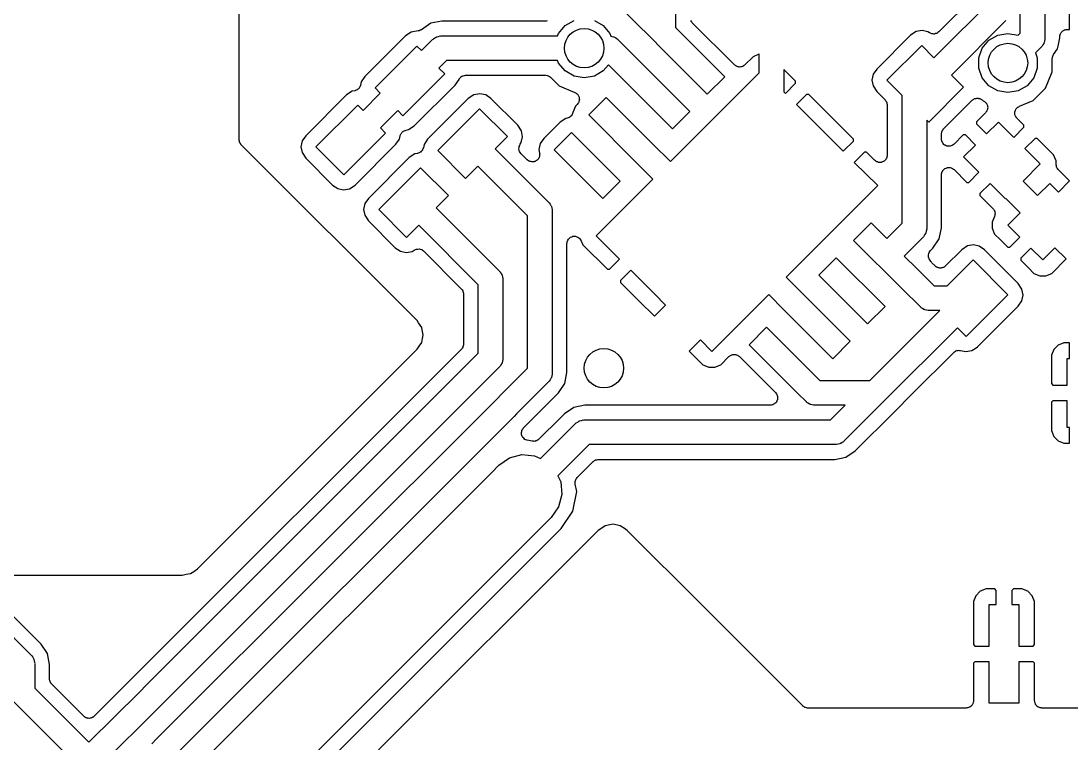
# Model space of a CAD drawing. Extents: x 132.7 to 187.3, y -127.3 to -72.7.
# Drawn here: x 147.99 to 158.64, y -110.16 to -102.82 of the extents above; entities that cross this region are included whole.
import ezdxf

# ---------------------------------------------------------------- set-up
doc = ezdxf.new("R2010")
doc.units = 0
doc.header["$MEASUREMENT"] = 0
doc.layers.add('BLACK', color=7, linetype='CONTINUOUS')

msp = doc.modelspace()

# ---------------------------------------------------------------- linework, layer by layer
at = {"layer": 'Black'}
for p, q in [((154.412, -103.028), (153.259, -101.875)), ((154.625, -101.95), (154.625, -102.888)), ((157.249, -103.196), (158.125, -102.32)), ((157.949, -102.285), (157.299, -102.934)), ((150.199, -104.029), (150.199, -102.425)), ((158.625, -102.91), (158.625, -102.4)), ((158.125, -102.948), (158.125, -102.702)), ((158.375, -102.75), (158.375, -103)), ((152.042, -102.916), (152.034, -102.918)), ((152.045, -102.913), (152.042, -102.916)), ((152.049, -102.912), (152.045, -102.913)), ((152.145, -102.847), (152.049, -102.912)), ((152.257, -102.825), (152.145, -102.847)), ((153.308, -102.825), (152.257, -102.825)), ((153.311, -102.824), (153.308, -102.825)), ((153.314, -102.825), (153.311, -102.824)), ((153.323, -102.822), (153.314, -102.825)), ((153.439, -102.949), (153.506, -102.869)), ((153.506, -102.869), (153.597, -102.817)), ((153.803, -102.817), (153.894, -102.869)), ((153.894, -102.869), (153.961, -102.949)), ((154.625, -102.888), (154.631, -102.894)), ((154.631, -102.894), (155.126, -103.389)), ((154.788, -102.828), (154.782, -102.82)), ((154.793, -102.836), (154.788, -102.828)), ((154.795, -102.838), (154.793, -102.836)), ((154.797, -102.841), (154.795, -102.838)), ((155.225, -103.269), (154.797, -102.841)), ((157.979, -102.82), (157.426, -103.373)), ((158.569, -102.918), (158.574, -102.915)), ((158.574, -102.915), (158.581, -102.913)), ((158.581, -102.913), (158.587, -102.911)), ((158.587, -102.911), (158.594, -102.911)), ((158.594, -102.911), (158.6, -102.91)), ((158.6, -102.91), (158.625, -102.91)), ((151.888, -102.974), (151.474, -103.388)), ((151.945, -102.937), (151.888, -102.974)), ((152.015, -102.923), (151.945, -102.937)), ((152.018, -102.924), (152.015, -102.923)), ((152.021, -102.922), (152.018, -102.924)), ((152.025, -102.922), (152.021, -102.922)), ((152.034, -102.918), (152.025, -102.922)), ((152.049, -103.124), (152.162, -103.012)), ((152.162, -103.012), (152.166, -103.008)), ((152.166, -103.008), (152.17, -103.004)), ((152.17, -103.004), (152.184, -102.996)), ((152.184, -102.996), (152.197, -102.987)), ((152.197, -102.987), (152.202, -102.985)), ((152.202, -102.985), (152.207, -102.983)), ((152.207, -102.983), (152.223, -102.98)), ((152.223, -102.98), (152.239, -102.975)), ((152.239, -102.975), (152.245, -102.976)), ((152.245, -102.976), (152.25, -102.975)), ((152.25, -102.975), (153.43, -102.975)), ((153.43, -102.975), (153.439, -102.949)), ((153.961, -102.949), (153.971, -102.977)), ((153.971, -102.977), (153.98, -102.98)), ((153.98, -102.98), (153.996, -102.983)), ((153.996, -102.983), (154.001, -102.985)), ((154.001, -102.985), (154.006, -102.987)), ((154.006, -102.987), (154.02, -102.996)), ((154.02, -102.996), (154.034, -103.004)), ((154.034, -103.004), (154.037, -103.008)), ((154.037, -103.008), (154.042, -103.012)), ((154.042, -103.012), (154.278, -103.247)), ((157.011, -102.968), (156.668, -103.312)), ((157.068, -102.931), (157.011, -102.968)), ((157.128, -102.919), (157.068, -102.931)), ((157.188, -102.932), (157.128, -102.919)), ((157.204, -102.943), (157.188, -102.932)), ((157.215, -102.948), (157.204, -102.943)), ((157.227, -102.954), (157.215, -102.948)), ((157.24, -102.955), (157.227, -102.954)), ((157.227, -102.954), (157.227, -102.954)), ((157.227, -102.954), (157.227, -102.954)), ((157.252, -102.956), (157.24, -102.955)), ((157.253, -102.956), (157.252, -102.956)), ((157.265, -102.952), (157.253, -102.956)), ((157.253, -102.956), (157.253, -102.956)), ((157.278, -102.949), (157.265, -102.952)), ((157.289, -102.942), (157.278, -102.949)), ((157.278, -102.949), (157.278, -102.949)), ((157.278, -102.949), (157.278, -102.949)), ((157.299, -102.934), (157.289, -102.942)), ((157.739, -103.099), (157.806, -103.019)), ((157.806, -103.019), (157.897, -102.967)), ((157.897, -102.967), (158, -102.949)), ((158, -102.949), (158.103, -102.967)), ((158.103, -102.967), (158.105, -102.968)), ((158.105, -102.968), (158.125, -102.948)), ((158.375, -103.011), (158.37, -103.027)), ((158.375, -103), (158.374, -103.005)), ((158.374, -103.005), (158.375, -103.011)), ((158.508, -103.08), (158.525, -102.993)), ((158.525, -102.985), (158.526, -102.979)), ((158.525, -102.993), (158.525, -102.985)), ((158.526, -102.972), (158.528, -102.966)), ((158.526, -102.979), (158.526, -102.972)), ((158.528, -102.966), (158.53, -102.959)), ((158.53, -102.959), (158.533, -102.954)), ((158.533, -102.954), (158.535, -102.947)), ((158.535, -102.947), (158.539, -102.942)), ((158.539, -102.942), (158.543, -102.937)), ((158.543, -102.937), (158.548, -102.933)), ((158.548, -102.933), (158.552, -102.928)), ((158.552, -102.928), (158.557, -102.924)), ((158.557, -102.924), (158.562, -102.92)), ((158.562, -102.92), (158.569, -102.918)), ((151.578, -103.503), (152.003, -103.078)), ((152.003, -103.078), (152.049, -103.124)), ((154.455, -103.071), (154.412, -103.028)), ((154.949, -103.566), (154.455, -103.071)), ((156.772, -103.426), (157.126, -103.072)), ((157.126, -103.072), (157.249, -103.196)), ((157.703, -103.198), (157.739, -103.099)), ((158.338, -103.088), (158.279, -103.148)), ((158.342, -103.084), (158.338, -103.088)), ((158.346, -103.08), (158.342, -103.084)), ((158.354, -103.066), (158.346, -103.08)), ((158.363, -103.053), (158.354, -103.066)), ((158.365, -103.048), (158.363, -103.053)), ((158.367, -103.043), (158.365, -103.048)), ((158.37, -103.027), (158.367, -103.043)), ((158.463, -103.165), (158.503, -103.105)), ((158.503, -103.105), (158.508, -103.08)), ((158.508, -103.08), (158.508, -103.08)), ((152.302, -103.225), (152.226, -103.301)), ((153.43, -103.225), (152.302, -103.225)), ((153.439, -103.251), (153.43, -103.225)), ((155.414, -103.186), (155.331, -103.269)), ((155.473, -103.162), (155.414, -103.186)), ((155.475, -103.162), (155.473, -103.162)), ((155.475, -103.351), (155.475, -103.162)), ((157.703, -103.302), (157.703, -103.198)), ((158.279, -103.148), (158.297, -103.198)), ((158.297, -103.198), (158.297, -103.302)), ((158.45, -103.206), (158.452, -103.197)), ((158.45, -103.34), (158.45, -103.206)), ((158.452, -103.188), (158.454, -103.185)), ((158.452, -103.197), (158.452, -103.188)), ((158.454, -103.185), (158.455, -103.181)), ((158.455, -103.181), (158.459, -103.173)), ((158.459, -103.173), (158.463, -103.165)), ((152.226, -103.301), (152.285, -103.361)), ((153.506, -103.331), (153.439, -103.251)), ((153.597, -103.383), (153.506, -103.331)), ((153.894, -103.331), (153.803, -103.383)), ((153.946, -103.269), (153.894, -103.331)), ((154.101, -103.424), (153.946, -103.269)), ((154.278, -103.247), (154.773, -103.742)), ((155.23, -103.273), (155.225, -103.269)), ((155.235, -103.277), (155.23, -103.273)), ((155.241, -103.28), (155.235, -103.277)), ((155.246, -103.284), (155.241, -103.28)), ((155.253, -103.286), (155.246, -103.284)), ((155.258, -103.288), (155.253, -103.286)), ((155.265, -103.289), (155.258, -103.288)), ((155.271, -103.291), (155.265, -103.289)), ((155.278, -103.29), (155.271, -103.291)), ((155.284, -103.291), (155.278, -103.29)), ((155.291, -103.289), (155.284, -103.291)), ((155.297, -103.288), (155.291, -103.289)), ((155.303, -103.286), (155.297, -103.288)), ((155.31, -103.284), (155.303, -103.286)), ((155.315, -103.28), (155.31, -103.284)), ((155.321, -103.277), (155.315, -103.28)), ((155.326, -103.273), (155.321, -103.277)), ((155.331, -103.269), (155.326, -103.273)), ((155.844, -103.435), (155.725, -103.316)), ((155.725, -103.316), (155.725, -103.542)), ((156.668, -103.312), (156.632, -103.364)), ((157.739, -103.401), (157.703, -103.302)), ((158.297, -103.302), (158.261, -103.401)), ((158.381, -103.505), (158.45, -103.34)), ((151.438, -103.441), (151.431, -103.474)), ((151.474, -103.388), (151.438, -103.441)), ((152.285, -103.361), (151.861, -103.785)), ((152.39, -103.475), (152.43, -103.416)), ((152.43, -103.416), (152.431, -103.412)), ((152.431, -103.412), (152.432, -103.411)), ((152.432, -103.411), (152.433, -103.41)), ((152.433, -103.41), (152.44, -103.401)), ((152.44, -103.401), (152.448, -103.393)), ((152.448, -103.393), (152.449, -103.392)), ((152.449, -103.392), (152.45, -103.391)), ((152.45, -103.391), (152.46, -103.385)), ((152.46, -103.385), (152.47, -103.38)), ((152.47, -103.38), (152.472, -103.379)), ((152.472, -103.379), (152.473, -103.379)), ((152.473, -103.379), (152.485, -103.377)), ((152.485, -103.377), (152.496, -103.375)), ((152.496, -103.375), (153.308, -103.375)), ((153.308, -103.375), (153.311, -103.376)), ((153.311, -103.376), (153.314, -103.375)), ((153.314, -103.375), (153.324, -103.378)), ((153.324, -103.378), (153.333, -103.38)), ((153.333, -103.38), (153.336, -103.381)), ((153.336, -103.381), (153.339, -103.382)), ((153.339, -103.382), (153.347, -103.388)), ((153.347, -103.388), (153.356, -103.393)), ((153.356, -103.393), (153.358, -103.395)), ((153.358, -103.395), (153.361, -103.397)), ((153.361, -103.397), (153.445, -103.481)), ((153.7, -103.401), (153.597, -103.383)), ((153.803, -103.383), (153.7, -103.401)), ((154.596, -103.919), (154.101, -103.424)), ((154.663, -104.163), (155.475, -103.351)), ((155.126, -103.389), (154.949, -103.566)), ((155.844, -103.456), (155.844, -103.435)), ((156.632, -103.364), (156.619, -103.424)), ((156.619, -103.424), (156.631, -103.483)), ((156.925, -103.579), (156.772, -103.426)), ((157.426, -103.373), (157.55, -103.496)), ((157.806, -103.481), (157.739, -103.401)), ((158.261, -103.401), (158.194, -103.481)), ((151.345, -103.537), (151.288, -103.574)), ((151.372, -103.532), (151.345, -103.537)), ((151.376, -103.53), (151.372, -103.532)), ((151.381, -103.529), (151.376, -103.53)), ((151.388, -103.525), (151.381, -103.529)), ((151.396, -103.522), (151.388, -103.525)), ((151.4, -103.519), (151.396, -103.522)), ((151.404, -103.517), (151.4, -103.519)), ((151.409, -103.511), (151.404, -103.517)), ((151.416, -103.505), (151.409, -103.511)), ((151.418, -103.501), (151.416, -103.505)), ((151.421, -103.498), (151.418, -103.501)), ((151.424, -103.49), (151.421, -103.498)), ((151.429, -103.483), (151.424, -103.49)), ((151.431, -103.474), (151.429, -103.478)), ((151.429, -103.478), (151.429, -103.483)), ((151.456, -103.731), (151.631, -103.556)), ((151.631, -103.556), (151.578, -103.503)), ((151.976, -103.889), (152.39, -103.475)), ((153.445, -103.481), (153.605, -103.548)), ((153.605, -103.548), (153.611, -103.552)), ((153.611, -103.552), (153.619, -103.555)), ((153.619, -103.555), (153.622, -103.559)), ((155.725, -103.542), (155.741, -103.559)), ((155.741, -103.559), (155.844, -103.456)), ((156.631, -103.483), (156.668, -103.54)), ((156.668, -103.54), (156.753, -103.625)), ((157.55, -103.496), (157.196, -103.85)), ((157.897, -103.533), (157.806, -103.481)), ((158, -103.551), (157.897, -103.533)), ((158.103, -103.533), (158, -103.551)), ((158.194, -103.481), (158.103, -103.533)), ((158.255, -103.632), (158.381, -103.505)), ((151.288, -103.574), (150.874, -103.988)), ((152.524, -103.611), (152.11, -104.025)), ((152.581, -103.573), (152.524, -103.611)), ((152.641, -103.562), (152.581, -103.573)), ((152.701, -103.575), (152.641, -103.562)), ((152.753, -103.61), (152.701, -103.575)), ((153.026, -103.883), (152.753, -103.61)), ((153.622, -103.559), (153.627, -103.562)), ((153.627, -103.562), (153.632, -103.568)), ((153.634, -103.663), (153.629, -103.67)), ((153.632, -103.568), (153.637, -103.574)), ((153.639, -103.657), (153.634, -103.663)), ((153.637, -103.574), (153.639, -103.578)), ((153.639, -103.578), (153.642, -103.582)), ((153.641, -103.653), (153.639, -103.657)), ((153.644, -103.649), (153.641, -103.653)), ((153.642, -103.582), (153.645, -103.59)), ((153.646, -103.641), (153.644, -103.649)), ((153.645, -103.59), (153.648, -103.598)), ((153.649, -103.633), (153.646, -103.641)), ((153.648, -103.598), (153.649, -103.602)), ((153.649, -103.602), (153.65, -103.607)), ((153.651, -103.623), (153.649, -103.628)), ((153.649, -103.628), (153.649, -103.633)), ((153.65, -103.607), (153.65, -103.615)), ((153.65, -103.615), (153.651, -103.623)), ((153.747, -103.778), (153.924, -103.601)), ((153.924, -103.601), (154.398, -104.075)), ((155.957, -103.569), (155.855, -103.672)), ((155.978, -103.569), (155.957, -103.569)), ((156.172, -103.762), (155.978, -103.569)), ((156.753, -103.625), (156.755, -103.628)), ((156.755, -103.628), (156.757, -103.63)), ((156.757, -103.63), (156.762, -103.638)), ((156.762, -103.638), (156.768, -103.646)), ((156.768, -103.646), (156.769, -103.649)), ((156.769, -103.649), (156.77, -103.652)), ((156.77, -103.652), (156.772, -103.662)), ((156.772, -103.662), (156.775, -103.671)), ((156.925, -104.878), (156.925, -103.579)), ((157.347, -103.918), (157.636, -103.629)), ((157.636, -103.629), (157.642, -103.625)), ((157.642, -103.625), (157.646, -103.62)), ((157.646, -103.62), (157.652, -103.617)), ((157.652, -103.617), (157.657, -103.614)), ((157.657, -103.614), (157.664, -103.612)), ((157.664, -103.612), (157.67, -103.609)), ((157.67, -103.609), (157.676, -103.609)), ((157.676, -103.609), (157.683, -103.607)), ((157.683, -103.607), (157.689, -103.608)), ((157.689, -103.608), (157.696, -103.607)), ((157.696, -103.607), (157.702, -103.609)), ((157.702, -103.609), (157.709, -103.609)), ((157.709, -103.609), (157.715, -103.612)), ((157.715, -103.612), (157.721, -103.614)), ((157.721, -103.614), (157.726, -103.618)), ((157.726, -103.618), (157.732, -103.62)), ((157.732, -103.62), (157.737, -103.625)), ((157.737, -103.625), (157.742, -103.629)), ((157.742, -103.629), (157.745, -103.631)), ((157.745, -103.631), (157.748, -103.633)), ((157.748, -103.633), (157.755, -103.637)), ((157.755, -103.637), (157.762, -103.64)), ((157.762, -103.64), (157.766, -103.644)), ((157.766, -103.644), (157.77, -103.647)), ((157.77, -103.647), (157.775, -103.653)), ((157.775, -103.653), (157.781, -103.659)), ((157.781, -103.659), (157.783, -103.663)), ((157.783, -103.663), (157.786, -103.667)), ((158.116, -103.689), (158.255, -103.632)), ((150.978, -104.103), (151.403, -103.678)), ((151.403, -103.678), (151.456, -103.731)), ((151.808, -103.732), (151.632, -103.908)), ((151.861, -103.785), (151.808, -103.732)), ((152.215, -104.139), (152.639, -103.715)), ((152.639, -103.715), (152.922, -103.997)), ((153.583, -103.762), (153.577, -103.773)), ((153.585, -103.753), (153.583, -103.762)), ((153.583, -103.762), (153.583, -103.762)), ((153.583, -103.762), (153.583, -103.762)), ((153.612, -103.687), (153.585, -103.753)), ((153.629, -103.67), (153.612, -103.687)), ((154.773, -103.742), (154.596, -103.919)), ((155.855, -103.672), (156.091, -103.909)), ((156.431, -104.022), (156.172, -103.762)), ((156.775, -103.671), (156.774, -103.675)), ((156.774, -103.675), (156.775, -103.678)), ((156.775, -103.678), (156.775, -104.185)), ((157.772, -103.755), (157.681, -103.847)), ((157.777, -103.748), (157.772, -103.755)), ((157.783, -103.742), (157.777, -103.748)), ((157.784, -103.738), (157.783, -103.742)), ((157.787, -103.734), (157.784, -103.738)), ((157.786, -103.667), (157.788, -103.675)), ((157.789, -103.726), (157.787, -103.734)), ((157.788, -103.675), (157.792, -103.682)), ((157.793, -103.718), (157.789, -103.726)), ((157.792, -103.682), (157.792, -103.687)), ((157.792, -103.687), (157.794, -103.692)), ((157.794, -103.692), (157.793, -103.7)), ((157.793, -103.7), (157.794, -103.708)), ((157.794, -103.708), (157.793, -103.713)), ((157.793, -103.713), (157.793, -103.718)), ((158.07, -103.749), (158.071, -103.744)), ((158.07, -103.757), (158.07, -103.749)), ((158.07, -103.765), (158.07, -103.757)), ((158.071, -103.77), (158.07, -103.765)), ((158.071, -103.744), (158.072, -103.739)), ((158.072, -103.739), (158.075, -103.732)), ((158.075, -103.732), (158.078, -103.724)), ((158.078, -103.724), (158.081, -103.72)), ((158.081, -103.72), (158.083, -103.715)), ((158.083, -103.715), (158.089, -103.71)), ((158.089, -103.71), (158.094, -103.703)), ((158.094, -103.703), (158.098, -103.7)), ((158.098, -103.7), (158.101, -103.697)), ((158.101, -103.697), (158.109, -103.694)), ((158.109, -103.694), (158.116, -103.689)), ((153.456, -103.851), (153.29, -104.017)), ((153.513, -103.813), (153.456, -103.851)), ((153.526, -103.81), (153.513, -103.813)), ((153.538, -103.806), (153.526, -103.81)), ((153.55, -103.802), (153.538, -103.806)), ((153.551, -103.801), (153.55, -103.801)), ((153.55, -103.801), (153.55, -103.802)), ((153.56, -103.793), (153.551, -103.801)), ((153.57, -103.785), (153.56, -103.793)), ((153.577, -103.773), (153.57, -103.784)), ((153.57, -103.784), (153.57, -103.785)), ((153.57, -103.785), (153.57, -103.785)), ((154.242, -104.273), (153.747, -103.778)), ((157.196, -103.85), (157.175, -103.829)), ((157.175, -103.829), (157.175, -104.93)), ((157.681, -103.847), (157.681, -103.868)), ((157.681, -103.868), (157.783, -103.97)), ((157.783, -103.97), (157.904, -103.85)), ((157.904, -103.85), (158.059, -104.006)), ((158.071, -103.775), (158.071, -103.77)), ((158.074, -103.782), (158.071, -103.775)), ((158.076, -103.79), (158.074, -103.782)), ((158.079, -103.794), (158.076, -103.79)), ((158.081, -103.799), (158.079, -103.794)), ((158.087, -103.805), (158.081, -103.799)), ((158.091, -103.811), (158.087, -103.805)), ((158.162, -103.882), (158.091, -103.811)), ((151.685, -103.961), (151.261, -104.385)), ((151.632, -103.908), (151.685, -103.961)), ((151.834, -103.986), (151.835, -103.981)), ((151.835, -103.981), (151.839, -103.974)), ((151.839, -103.974), (151.842, -103.966)), ((151.842, -103.966), (151.845, -103.962)), ((151.845, -103.962), (151.848, -103.958)), ((151.848, -103.958), (151.854, -103.953)), ((151.854, -103.953), (151.86, -103.946)), ((151.86, -103.946), (151.864, -103.944)), ((151.864, -103.944), (151.868, -103.941)), ((151.868, -103.941), (151.875, -103.938)), ((151.875, -103.938), (151.883, -103.934)), ((151.883, -103.934), (151.887, -103.934)), ((151.887, -103.934), (151.892, -103.932)), ((151.892, -103.932), (151.919, -103.927)), ((151.919, -103.927), (151.976, -103.889)), ((153.063, -103.94), (153.026, -103.883)), ((153.075, -104), (153.063, -103.94)), ((153.394, -104.131), (153.571, -103.955)), ((153.571, -103.955), (154.066, -104.449)), ((156.091, -103.909), (156.328, -104.145)), ((157.325, -103.964), (157.328, -103.955)), ((157.326, -103.968), (157.325, -103.964)), ((157.325, -103.971), (157.326, -103.968)), ((157.325, -104.021), (157.325, -103.971)), ((157.328, -103.955), (157.33, -103.945)), ((157.33, -103.945), (157.331, -103.942)), ((157.331, -103.942), (157.332, -103.939)), ((157.332, -103.939), (157.338, -103.931)), ((157.338, -103.931), (157.343, -103.923)), ((157.343, -103.923), (157.345, -103.921)), ((157.345, -103.921), (157.347, -103.918)), ((157.547, -103.981), (157.453, -104.074)), ((157.568, -103.981), (157.547, -103.981)), ((157.67, -104.083), (157.568, -103.981)), ((158.059, -104.006), (158.162, -103.903)), ((158.162, -103.903), (158.162, -103.882)), ((150.2, -104.032), (150.199, -104.029)), ((150.2, -104.035), (150.2, -104.032)), ((150.202, -104.045), (150.2, -104.035)), ((150.204, -104.054), (150.202, -104.045)), ((150.206, -104.057), (150.204, -104.054)), ((150.206, -104.06), (150.206, -104.057)), ((150.212, -104.068), (150.206, -104.06)), ((150.217, -104.077), (150.212, -104.068)), ((150.22, -104.079), (150.217, -104.077)), ((150.221, -104.082), (150.22, -104.079)), ((152.004, -105.864), (150.221, -104.082)), ((150.838, -104.041), (150.825, -104.1)), ((150.874, -103.988), (150.838, -104.041)), ((151.376, -104.489), (151.79, -104.075)), ((151.79, -104.075), (151.825, -104.023)), ((151.825, -104.023), (151.832, -103.99)), ((151.832, -103.99), (151.834, -103.986)), ((152.075, -104.077), (152.068, -104.11)), ((152.11, -104.025), (152.075, -104.077)), ((152.922, -103.997), (152.798, -104.121)), ((153.04, -104.098), (153.046, -104.087)), ((153.046, -104.087), (153.051, -104.075)), ((153.051, -104.075), (153.062, -104.059)), ((153.062, -104.059), (153.075, -104)), ((153.254, -104.069), (153.241, -104.129)), ((153.29, -104.017), (153.254, -104.069)), ((154.398, -104.075), (154.575, -104.251)), ((156.328, -104.145), (156.431, -104.043)), ((156.431, -104.043), (156.431, -104.022)), ((157.327, -104.031), (157.325, -104.021)), ((157.328, -104.041), (157.327, -104.031)), ((157.329, -104.044), (157.328, -104.041)), ((157.33, -104.047), (157.329, -104.044)), ((157.334, -104.055), (157.33, -104.047)), ((157.339, -104.064), (157.334, -104.055)), ((157.341, -104.067), (157.339, -104.064)), ((157.343, -104.069), (157.341, -104.067)), ((157.35, -104.076), (157.343, -104.069)), ((157.357, -104.083), (157.35, -104.076)), ((157.36, -104.084), (157.357, -104.083)), ((157.362, -104.086), (157.36, -104.084)), ((157.372, -104.09), (157.362, -104.086)), ((157.432, -104.089), (157.422, -104.092)), ((157.434, -104.087), (157.432, -104.089)), ((157.438, -104.086), (157.434, -104.087)), ((157.445, -104.08), (157.438, -104.086)), ((157.453, -104.074), (157.445, -104.08)), ((157.55, -104.204), (157.67, -104.083)), ((158.275, -104.016), (158.172, -104.119)), ((158.296, -104.016), (158.275, -104.016)), ((158.463, -104.184), (158.296, -104.016)), ((150.825, -104.1), (150.837, -104.16)), ((150.837, -104.16), (150.874, -104.217)), ((151.261, -104.385), (150.978, -104.103)), ((151.981, -104.173), (151.924, -104.211)), ((152.008, -104.168), (151.981, -104.173)), ((152.013, -104.166), (152.008, -104.168)), ((152.017, -104.166), (152.013, -104.166)), ((152.025, -104.162), (152.017, -104.166)), ((152.032, -104.159), (152.025, -104.162)), ((152.036, -104.156), (152.032, -104.159)), ((152.04, -104.154), (152.036, -104.156)), ((152.046, -104.147), (152.04, -104.154)), ((152.052, -104.142), (152.046, -104.147)), ((152.055, -104.138), (152.052, -104.142)), ((152.058, -104.134), (152.055, -104.138)), ((152.061, -104.126), (152.058, -104.134)), ((152.065, -104.119), (152.061, -104.126)), ((152.066, -104.114), (152.065, -104.119)), ((152.068, -104.11), (152.066, -104.114)), ((152.497, -104.422), (152.215, -104.139)), ((152.798, -104.121), (153.338, -104.662)), ((153.038, -104.124), (153.039, -104.112)), ((153.038, -104.125), (153.038, -104.124)), ((153.041, -104.137), (153.038, -104.125)), ((153.038, -104.125), (153.038, -104.125)), ((153.039, -104.112), (153.04, -104.099)), ((153.04, -104.099), (153.04, -104.098)), ((153.04, -104.099), (153.04, -104.099)), ((153.045, -104.149), (153.041, -104.137)), ((153.045, -104.15), (153.045, -104.149)), ((153.052, -104.16), (153.045, -104.15)), ((153.045, -104.15), (153.045, -104.15)), ((153.06, -104.171), (153.052, -104.16)), ((153.121, -104.232), (153.06, -104.171)), ((153.241, -104.129), (153.248, -104.165)), ((153.247, -104.195), (153.246, -104.198)), ((153.248, -104.191), (153.247, -104.195)), ((153.248, -104.165), (153.248, -104.169)), ((153.248, -104.169), (153.249, -104.173)), ((153.249, -104.173), (153.248, -104.182)), ((153.248, -104.182), (153.248, -104.191)), ((153.889, -104.626), (153.394, -104.131)), ((154.575, -104.251), (154.663, -104.163)), ((156.544, -104.156), (156.441, -104.259)), ((156.565, -104.156), (156.544, -104.156)), ((156.647, -104.238), (156.565, -104.156)), ((156.773, -104.194), (156.772, -104.204)), ((156.775, -104.185), (156.773, -104.194)), ((157.381, -104.094), (157.372, -104.09)), ((157.384, -104.094), (157.381, -104.094)), ((157.387, -104.095), (157.384, -104.094)), ((157.397, -104.095), (157.387, -104.095)), ((157.407, -104.096), (157.397, -104.095)), ((157.41, -104.095), (157.407, -104.096)), ((157.413, -104.095), (157.41, -104.095)), ((157.422, -104.092), (157.413, -104.095)), ((158.172, -104.119), (158.328, -104.274)), ((158.488, -104.242), (158.463, -104.184)), ((150.874, -104.217), (151.147, -104.49)), ((151.924, -104.211), (151.51, -104.625)), ((152.621, -104.298), (152.497, -104.422)), ((153.125, -104.802), (152.621, -104.298)), ((153.124, -104.234), (153.121, -104.232)), ((153.126, -104.237), (153.124, -104.234)), ((153.135, -104.242), (153.126, -104.237)), ((153.142, -104.247), (153.135, -104.242)), ((153.146, -104.248), (153.142, -104.247)), ((153.149, -104.25), (153.146, -104.248)), ((153.158, -104.251), (153.149, -104.25)), ((153.168, -104.254), (153.158, -104.251)), ((153.171, -104.253), (153.168, -104.254)), ((153.175, -104.254), (153.171, -104.253)), ((153.184, -104.252), (153.175, -104.254)), ((153.193, -104.252), (153.184, -104.252)), ((153.197, -104.25), (153.193, -104.252)), ((153.201, -104.249), (153.197, -104.25)), ((153.209, -104.244), (153.201, -104.249)), ((153.217, -104.241), (153.209, -104.244)), ((153.22, -104.238), (153.217, -104.241)), ((153.223, -104.236), (153.22, -104.238)), ((153.229, -104.229), (153.223, -104.236)), ((153.235, -104.222), (153.229, -104.229)), ((153.237, -104.219), (153.235, -104.222)), ((153.239, -104.216), (153.237, -104.219)), ((153.243, -104.207), (153.239, -104.216)), ((153.246, -104.198), (153.243, -104.207)), ((154.398, -104.428), (154.242, -104.273)), ((156.441, -104.259), (156.678, -104.495)), ((156.655, -104.243), (156.647, -104.238)), ((156.662, -104.25), (156.655, -104.243)), ((156.666, -104.251), (156.662, -104.25)), ((156.668, -104.253), (156.666, -104.251)), ((156.678, -104.255), (156.668, -104.253)), ((156.687, -104.259), (156.678, -104.255)), ((156.69, -104.259), (156.687, -104.259)), ((156.693, -104.259), (156.69, -104.259)), ((156.703, -104.259), (156.693, -104.259)), ((156.713, -104.259), (156.703, -104.259)), ((156.716, -104.257), (156.713, -104.259)), ((156.719, -104.257), (156.716, -104.257)), ((156.728, -104.253), (156.719, -104.257)), ((156.737, -104.25), (156.728, -104.253)), ((156.74, -104.248), (156.737, -104.25)), ((156.743, -104.246), (156.74, -104.248)), ((156.75, -104.239), (156.743, -104.246)), ((156.757, -104.233), (156.75, -104.239)), ((156.759, -104.23), (156.757, -104.233)), ((156.761, -104.228), (156.759, -104.23)), ((156.766, -104.219), (156.761, -104.228)), ((156.77, -104.21), (156.766, -104.219)), ((156.771, -104.207), (156.77, -104.21)), ((156.772, -104.204), (156.771, -104.207)), ((157.706, -104.359), (157.55, -104.204)), ((158.328, -104.274), (158.153, -104.449)), ((158.488, -104.278), (158.488, -104.242)), ((158.488, -104.282), (158.488, -104.278)), ((158.488, -104.285), (158.488, -104.282)), ((158.491, -104.294), (158.488, -104.285)), ((158.492, -104.304), (158.491, -104.294)), ((151.615, -104.739), (152.039, -104.315)), ((152.039, -104.315), (152.322, -104.597)), ((157.325, -104.386), (157.327, -104.376)), ((157.325, -104.544), (157.325, -104.386)), ((157.327, -104.376), (157.328, -104.366)), ((157.328, -104.366), (157.329, -104.363)), ((157.329, -104.363), (157.33, -104.36)), ((157.33, -104.36), (157.334, -104.352)), ((157.334, -104.352), (157.339, -104.343)), ((157.339, -104.343), (157.341, -104.341)), ((157.341, -104.341), (157.343, -104.338)), ((157.343, -104.338), (157.35, -104.331)), ((157.35, -104.331), (157.357, -104.324)), ((157.357, -104.324), (157.36, -104.323)), ((157.36, -104.323), (157.362, -104.321)), ((157.362, -104.321), (157.372, -104.318)), ((157.372, -104.318), (157.381, -104.313)), ((157.381, -104.313), (157.384, -104.313)), ((157.384, -104.313), (157.387, -104.312)), ((157.387, -104.312), (157.397, -104.312)), ((157.397, -104.312), (157.407, -104.311)), ((157.407, -104.311), (157.41, -104.312)), ((157.41, -104.312), (157.413, -104.312)), ((157.413, -104.312), (157.422, -104.315)), ((157.422, -104.315), (157.432, -104.318)), ((157.432, -104.318), (157.434, -104.32)), ((157.434, -104.32), (157.438, -104.321)), ((157.438, -104.321), (157.445, -104.327)), ((157.445, -104.327), (157.453, -104.333)), ((157.453, -104.333), (157.582, -104.462)), ((157.603, -104.462), (157.706, -104.359)), ((158.494, -104.307), (158.492, -104.304)), ((158.495, -104.31), (158.494, -104.307)), ((158.5, -104.318), (158.495, -104.31)), ((158.505, -104.327), (158.5, -104.318)), ((158.508, -104.329), (158.505, -104.327)), ((158.51, -104.331), (158.508, -104.329)), ((158.57, -104.392), (158.51, -104.331)), ((158.625, -104.447), (158.57, -104.392)), ((151.147, -104.49), (151.199, -104.525)), ((151.319, -104.527), (151.376, -104.489)), ((153.822, -105.005), (154.398, -104.428)), ((154.066, -104.449), (153.889, -104.626)), ((156.678, -104.495), (155.837, -105.337)), ((157.582, -104.462), (157.603, -104.462)), ((157.819, -104.472), (157.716, -104.575)), ((157.974, -104.628), (157.819, -104.472)), ((158.153, -104.449), (158.301, -104.596)), ((158.301, -104.596), (158.424, -104.472)), ((158.424, -104.472), (158.513, -104.561)), ((158.513, -104.561), (158.625, -104.448)), ((158.625, -104.448), (158.625, -104.447)), ((151.199, -104.525), (151.259, -104.538)), ((151.259, -104.538), (151.319, -104.527)), ((152.322, -104.597), (152.198, -104.721)), ((157.325, -104.923), (157.325, -104.544)), ((157.716, -104.575), (157.716, -104.596)), ((157.716, -104.596), (157.847, -104.727)), ((151.475, -104.677), (151.462, -104.737)), ((151.51, -104.625), (151.475, -104.677)), ((152.198, -104.721), (152.838, -105.362)), ((153.338, -104.662), (153.342, -104.666)), ((153.342, -104.666), (153.346, -104.67)), ((153.346, -104.67), (153.354, -104.684)), ((153.354, -104.684), (153.363, -104.697)), ((153.363, -104.697), (153.365, -104.702)), ((153.365, -104.702), (153.367, -104.707)), ((153.367, -104.707), (153.37, -104.723)), ((153.37, -104.723), (153.375, -104.739)), ((157.847, -104.727), (157.85, -104.731)), ((157.977, -104.626), (157.974, -104.628)), ((158.124, -104.773), (157.977, -104.626)), ((151.462, -104.737), (151.473, -104.796)), ((151.473, -104.796), (151.511, -104.853)), ((151.897, -105.022), (151.615, -104.739)), ((153.125, -106.348), (153.125, -104.802)), ((153.375, -104.739), (153.374, -104.745)), ((153.374, -104.745), (153.375, -104.75)), ((153.375, -104.75), (153.375, -106.4)), ((157.863, -104.809), (157.84, -104.865)), ((157.85, -104.731), (157.853, -104.734)), ((157.853, -104.734), (157.857, -104.741)), ((157.857, -104.741), (157.862, -104.748)), ((157.862, -104.748), (157.863, -104.753)), ((157.863, -104.753), (157.865, -104.757)), ((157.864, -104.804), (157.863, -104.809)), ((157.866, -104.799), (157.864, -104.804)), ((157.865, -104.757), (157.867, -104.765)), ((157.867, -104.791), (157.866, -104.799)), ((157.867, -104.765), (157.869, -104.773)), ((157.869, -104.783), (157.867, -104.791)), ((157.869, -104.773), (157.868, -104.778)), ((157.868, -104.778), (157.869, -104.783)), ((158, -104.896), (158.124, -104.773)), ((151.511, -104.853), (151.783, -105.126)), ((152.021, -104.898), (151.897, -105.022)), ((152.625, -105.502), (152.021, -104.898)), ((156.434, -105.051), (156.611, -104.874)), ((156.611, -104.874), (156.77, -105.033)), ((156.77, -105.033), (156.925, -104.878)), ((157.175, -104.941), (157.17, -104.957)), ((157.175, -104.93), (157.174, -104.935)), ((157.174, -104.935), (157.175, -104.941)), ((157.303, -105.035), (157.325, -104.923)), ((157.84, -104.865), (157.84, -104.928)), ((157.84, -104.928), (157.864, -104.987)), ((158.12, -105.017), (158, -104.896)), ((153.53, -105.058), (153.535, -105.048)), ((153.535, -105.048), (153.54, -105.038)), ((153.54, -105.038), (153.542, -105.037)), ((153.542, -105.037), (153.543, -105.035)), ((153.543, -105.035), (153.551, -105.028)), ((153.551, -105.028), (153.56, -105.02)), ((153.56, -105.02), (153.561, -105.02)), ((153.561, -105.02), (153.562, -105.019)), ((153.562, -105.019), (153.573, -105.015)), ((153.573, -105.015), (153.584, -105.01)), ((153.584, -105.01), (153.585, -105.01)), ((153.585, -105.01), (153.587, -105.01)), ((153.587, -105.01), (153.598, -105.01)), ((153.598, -105.01), (153.61, -105.009)), ((153.61, -105.009), (153.611, -105.01)), ((153.611, -105.01), (153.613, -105.01)), ((153.613, -105.01), (153.624, -105.014)), ((153.624, -105.014), (153.635, -105.017)), ((153.635, -105.017), (153.636, -105.018)), ((153.636, -105.018), (153.637, -105.019)), ((153.637, -105.019), (153.646, -105.026)), ((153.646, -105.026), (153.655, -105.033)), ((153.655, -105.033), (153.656, -105.034)), ((153.656, -105.034), (153.657, -105.035)), ((153.657, -105.035), (153.663, -105.045)), ((153.663, -105.045), (153.669, -105.055)), ((154.059, -105.241), (153.822, -105.005)), ((157.138, -105.018), (156.947, -105.21)), ((157.142, -105.014), (157.138, -105.018)), ((157.146, -105.01), (157.142, -105.014)), ((157.154, -104.996), (157.146, -105.01)), ((157.163, -104.983), (157.154, -104.996)), ((157.165, -104.977), (157.163, -104.983)), ((157.167, -104.973), (157.165, -104.977)), ((157.17, -104.957), (157.167, -104.973)), ((157.239, -105.13), (157.303, -105.035)), ((157.864, -104.987), (157.92, -105.043)), ((157.92, -105.043), (157.997, -105.119)), ((158.018, -105.119), (158.12, -105.017)), ((151.783, -105.126), (151.836, -105.162)), ((151.955, -105.163), (151.976, -105.15)), ((151.976, -105.15), (151.987, -105.145)), ((151.987, -105.145), (151.998, -105.14)), ((151.998, -105.14), (151.999, -105.14)), ((151.999, -105.14), (152, -105.139)), ((152, -105.139), (152.012, -105.139)), ((152.012, -105.139), (152.024, -105.137)), ((152.024, -105.137), (152.025, -105.138)), ((152.025, -105.138), (152.026, -105.138)), ((152.026, -105.138), (152.037, -105.141)), ((152.037, -105.141), (152.049, -105.144)), ((152.049, -105.144), (152.05, -105.145)), ((152.05, -105.145), (152.051, -105.145)), ((152.051, -105.145), (152.06, -105.152)), ((152.06, -105.152), (152.07, -105.159)), ((153.525, -105.084), (153.527, -105.072)), ((153.525, -105.426), (153.525, -105.084)), ((153.527, -105.072), (153.528, -105.061)), ((153.528, -105.061), (153.529, -105.06)), ((153.529, -105.06), (153.53, -105.058)), ((153.669, -105.055), (153.686, -105.095)), ((153.686, -105.095), (153.935, -105.344)), ((156.929, -105.545), (156.434, -105.051)), ((157.208, -105.163), (157.215, -105.153)), ((157.215, -105.153), (157.239, -105.13)), ((157.532, -105.146), (157.367, -105.311)), ((157.589, -105.108), (157.532, -105.146)), ((157.649, -105.097), (157.589, -105.108)), ((157.708, -105.11), (157.649, -105.097)), ((157.761, -105.146), (157.708, -105.11)), ((157.869, -105.254), (157.761, -105.146)), ((157.997, -105.119), (158.018, -105.119)), ((158.233, -105.13), (158.131, -105.232)), ((158.354, -105.25), (158.233, -105.13)), ((158.477, -105.126), (158.354, -105.25)), ((158.59, -105.239), (158.477, -105.126)), ((151.836, -105.162), (151.895, -105.175)), ((151.895, -105.175), (151.955, -105.163)), ((152.07, -105.159), (152.453, -105.542)), ((153.956, -105.344), (154.059, -105.241)), ((156.081, -105.404), (156.258, -105.227)), ((156.258, -105.227), (156.753, -105.722)), ((156.947, -105.21), (157.074, -105.337)), ((157.194, -105.198), (157.197, -105.186)), ((157.194, -105.199), (157.194, -105.198)), ((157.194, -105.2), (157.194, -105.199)), ((157.195, -105.212), (157.194, -105.2)), ((157.195, -105.224), (157.195, -105.212)), ((157.196, -105.225), (157.195, -105.224)), ((157.196, -105.226), (157.196, -105.225)), ((157.201, -105.237), (157.196, -105.226)), ((157.197, -105.186), (157.2, -105.175)), ((157.2, -105.175), (157.201, -105.174)), ((157.201, -105.173), (157.208, -105.163)), ((157.201, -105.174), (157.201, -105.173)), ((157.206, -105.248), (157.201, -105.237)), ((157.218, -105.266), (157.206, -105.248)), ((157.383, -105.514), (157.646, -105.25)), ((157.646, -105.25), (158, -105.604)), ((158.104, -105.489), (157.869, -105.254)), ((158.131, -105.232), (158.131, -105.253)), ((158.131, -105.253), (158.207, -105.33)), ((158.444, -105.386), (158.59, -105.239)), ((152.838, -105.362), (152.842, -105.366)), ((152.842, -105.366), (152.846, -105.37)), ((153.935, -105.344), (153.956, -105.344)), ((154.172, -105.355), (154.069, -105.457)), ((154.409, -105.591), (154.172, -105.355)), ((155.837, -105.337), (155.749, -105.425)), ((157.074, -105.337), (157.251, -105.514)), ((157.223, -105.272), (157.218, -105.266)), ((157.228, -105.278), (157.223, -105.272)), ((157.261, -105.311), (157.228, -105.278)), ((157.266, -105.315), (157.261, -105.311)), ((157.271, -105.32), (157.266, -105.315)), ((157.277, -105.322), (157.271, -105.32)), ((157.282, -105.326), (157.277, -105.322)), ((157.288, -105.328), (157.282, -105.326)), ((157.294, -105.331), (157.288, -105.328)), ((157.301, -105.331), (157.294, -105.331)), ((157.307, -105.333), (157.301, -105.331)), ((157.314, -105.332), (157.307, -105.333)), ((157.32, -105.333), (157.314, -105.332)), ((157.327, -105.331), (157.32, -105.333)), ((157.333, -105.331), (157.327, -105.331)), ((157.339, -105.328), (157.333, -105.331)), ((157.346, -105.326), (157.339, -105.328)), ((157.351, -105.322), (157.346, -105.326)), ((157.357, -105.32), (157.351, -105.322)), ((157.361, -105.315), (157.357, -105.32)), ((157.367, -105.311), (157.361, -105.315)), ((158.207, -105.33), (158.263, -105.386)), ((152.846, -105.37), (152.854, -105.384)), ((152.854, -105.384), (152.863, -105.397)), ((152.863, -105.397), (152.865, -105.402)), ((152.865, -105.402), (152.867, -105.407)), ((152.867, -105.407), (152.87, -105.423)), ((152.87, -105.423), (152.875, -105.439)), ((152.875, -105.439), (152.874, -105.445)), ((152.874, -105.445), (152.875, -105.45)), ((152.875, -105.45), (152.875, -106.25)), ((153.525, -106.393), (153.525, -105.426)), ((154.069, -105.457), (154.069, -105.478)), ((155.749, -105.425), (155.904, -105.581)), ((156.576, -105.899), (156.081, -105.404)), ((158.263, -105.386), (158.322, -105.41)), ((158.322, -105.41), (158.385, -105.41)), ((158.385, -105.41), (158.444, -105.386)), ((152.453, -105.542), (152.455, -105.545)), ((152.455, -105.545), (152.457, -105.547)), ((152.457, -105.547), (152.462, -105.555)), ((152.462, -105.555), (152.468, -105.563)), ((152.468, -105.563), (152.469, -105.566)), ((152.469, -105.566), (152.47, -105.569)), ((152.47, -105.569), (152.472, -105.579)), ((152.472, -105.579), (152.475, -105.588)), ((152.625, -106.198), (152.625, -105.502)), ((154.069, -105.478), (154.262, -105.672)), ((155.904, -105.581), (156.399, -106.076)), ((157.111, -105.727), (156.929, -105.545)), ((157.251, -105.514), (157.383, -105.514)), ((158.142, -105.546), (158.104, -105.489)), ((158.153, -105.606), (158.142, -105.546)), ((152.475, -105.588), (152.474, -105.592)), ((152.474, -105.592), (152.475, -105.595)), ((152.475, -105.595), (152.475, -106.105)), ((154.262, -105.672), (154.412, -105.821)), ((154.525, -105.708), (154.409, -105.591)), ((155.572, -105.602), (154.995, -106.178)), ((155.727, -105.758), (155.572, -105.602)), ((158, -105.604), (157.576, -106.028)), ((158.104, -105.718), (158.14, -105.666)), ((158.14, -105.666), (158.153, -105.606)), ((154.412, -105.821), (154.525, -105.708)), ((156.222, -106.253), (155.727, -105.758)), ((156.753, -105.722), (156.576, -105.899)), ((156.598, -106.475), (157.309, -105.764)), ((157.116, -105.73), (157.111, -105.727)), ((157.119, -105.735), (157.116, -105.73)), ((157.133, -105.743), (157.119, -105.735)), ((157.147, -105.752), (157.133, -105.743)), ((157.152, -105.754), (157.147, -105.752)), ((157.157, -105.756), (157.152, -105.754)), ((157.173, -105.759), (157.157, -105.756)), ((157.189, -105.763), (157.173, -105.759)), ((157.194, -105.763), (157.189, -105.763)), ((157.2, -105.764), (157.194, -105.763)), ((157.309, -105.764), (157.2, -105.764)), ((157.69, -106.132), (158.104, -105.718)), ((152.019, -105.887), (152.004, -105.864)), ((152.051, -105.935), (152.019, -105.887)), ((152.019, -105.887), (152.019, -105.887)), ((152.019, -105.887), (152.019, -105.887)), ((152.056, -105.959), (152.051, -105.935)), ((152.066, -106.011), (152.056, -105.959)), ((152.056, -105.959), (152.056, -105.959)), ((155.374, -106.111), (155.551, -105.934)), ((155.551, -105.934), (155.963, -106.347)), ((157.487, -105.939), (156.738, -106.688)), ((157.576, -106.028), (157.487, -105.939)), ((152.026, -106.125), (152.051, -106.087)), ((152.051, -106.087), (152.059, -106.049)), ((152.059, -106.049), (152.066, -106.011)), ((152.059, -106.049), (152.059, -106.049)), ((152.475, -106.112), (152.472, -106.121)), ((152.475, -106.105), (152.474, -106.108)), ((152.474, -106.108), (152.475, -106.112)), ((154.879, -106.062), (154.766, -106.175)), ((154.995, -106.178), (154.879, -106.062)), ((155.869, -106.606), (155.374, -106.111)), ((156.399, -106.076), (156.222, -106.253)), ((158.568, -106.09), (158.509, -106.114)), ((158.625, -106.09), (158.568, -106.09)), ((158.625, -106.25), (158.625, -106.09)), ((152.453, -106.158), (149.081, -109.531)), ((149.262, -109.562), (152.625, -106.198)), ((149.776, -108.386), (152.004, -106.157)), ((152.004, -106.157), (152.026, -106.125)), ((152.026, -106.125), (152.026, -106.125)), ((152.026, -106.125), (152.026, -106.125)), ((152.455, -106.155), (152.453, -106.158)), ((152.457, -106.153), (152.455, -106.155)), ((152.462, -106.145), (152.457, -106.153)), ((152.468, -106.137), (152.462, -106.145)), ((152.469, -106.134), (152.468, -106.137)), ((152.47, -106.131), (152.469, -106.134)), ((152.472, -106.121), (152.47, -106.131)), ((154.766, -106.175), (154.905, -106.314)), ((155.179, -106.223), (155.185, -106.22)), ((155.185, -106.22), (155.19, -106.216)), ((155.19, -106.216), (155.197, -106.214)), ((155.197, -106.214), (155.203, -106.212)), ((155.203, -106.212), (155.209, -106.211)), ((155.209, -106.211), (155.216, -106.209)), ((155.216, -106.209), (155.222, -106.21)), ((155.222, -106.21), (155.229, -106.209)), ((155.229, -106.209), (155.235, -106.211)), ((155.235, -106.211), (155.242, -106.212)), ((155.242, -106.212), (155.247, -106.214)), ((155.247, -106.214), (155.254, -106.216)), ((155.254, -106.216), (155.259, -106.22)), ((155.259, -106.22), (155.265, -106.223)), ((157.028, -106.611), (157.45, -106.189)), ((157.45, -106.189), (157.459, -106.183)), ((157.459, -106.183), (157.468, -106.176)), ((157.468, -106.176), (157.47, -106.175)), ((157.47, -106.175), (157.471, -106.174)), ((157.471, -106.174), (157.482, -106.171)), ((157.482, -106.171), (157.493, -106.168)), ((157.493, -106.168), (157.495, -106.168)), ((157.495, -106.168), (157.496, -106.167)), ((157.496, -106.167), (157.508, -106.168)), ((157.508, -106.168), (157.519, -106.169)), ((157.519, -106.169), (157.574, -106.181)), ((157.574, -106.181), (157.633, -106.169)), ((157.633, -106.169), (157.677, -106.141)), ((157.677, -106.141), (157.69, -106.132)), ((157.677, -106.141), (157.677, -106.141)), ((158.464, -106.159), (158.44, -106.218)), ((158.44, -106.218), (158.44, -106.505)), ((158.509, -106.114), (158.464, -106.159)), ((152.854, -106.316), (152.846, -106.33)), ((152.863, -106.303), (152.854, -106.316)), ((152.865, -106.298), (152.863, -106.303)), ((152.867, -106.293), (152.865, -106.298)), ((152.87, -106.277), (152.867, -106.293)), ((152.875, -106.261), (152.87, -106.277)), ((152.875, -106.25), (152.874, -106.255)), ((152.874, -106.255), (152.875, -106.261)), ((154.905, -106.314), (154.964, -106.338)), ((155.027, -106.338), (155.086, -106.314)), ((155.086, -106.314), (155.169, -106.231)), ((155.169, -106.231), (155.174, -106.227)), ((155.174, -106.227), (155.179, -106.223)), ((155.265, -106.223), (155.27, -106.227)), ((155.27, -106.227), (155.275, -106.231)), ((155.275, -106.231), (155.641, -106.597)), ((158.6, -106.52), (158.6, -106.25)), ((158.6, -106.25), (158.625, -106.25)), ((152.838, -106.338), (149.363, -109.813)), ((152.842, -106.334), (152.838, -106.338)), ((152.846, -106.33), (152.842, -106.334)), ((152.862, -106.612), (153.125, -106.348)), ((153.37, -106.427), (153.367, -106.443)), ((153.375, -106.411), (153.37, -106.427)), ((153.375, -106.4), (153.374, -106.405)), ((153.374, -106.405), (153.375, -106.411)), ((153.503, -106.505), (153.525, -106.393)), ((154.964, -106.338), (155.027, -106.338)), ((155.963, -106.347), (156.091, -106.475)), ((153.338, -106.488), (153.038, -106.788)), ((153.342, -106.484), (153.338, -106.488)), ((153.346, -106.48), (153.342, -106.484)), ((153.354, -106.466), (153.346, -106.48)), ((153.363, -106.453), (153.354, -106.466)), ((153.365, -106.448), (153.363, -106.453)), ((153.367, -106.443), (153.365, -106.448)), ((153.439, -106.6), (153.503, -106.505)), ((156.091, -106.475), (156.598, -106.475)), ((158.44, -106.505), (158.455, -106.52)), ((158.455, -106.52), (158.6, -106.52)), ((152.812, -106.662), (152.862, -106.612)), ((152.862, -106.612), (152.862, -106.612)), ((153.144, -106.894), (153.439, -106.6)), ((155.641, -106.597), (155.647, -106.605)), ((155.647, -106.605), (155.653, -106.612)), ((155.653, -106.612), (155.654, -106.616)), ((155.654, -106.616), (155.656, -106.618)), ((155.656, -106.618), (155.659, -106.628)), ((155.659, -106.628), (155.662, -106.637)), ((155.662, -106.637), (155.662, -106.64)), ((155.662, -106.64), (155.663, -106.643)), ((155.663, -106.643), (155.662, -106.653)), ((155.951, -106.688), (155.869, -106.606)), ((156.844, -106.794), (157.028, -106.611)), ((149.362, -110.112), (152.812, -106.662)), ((152.812, -106.662), (152.812, -106.662)), ((153.595, -106.747), (153.5, -106.811)), ((153.707, -106.725), (153.595, -106.747)), ((155.588, -106.725), (153.707, -106.725)), ((155.598, -106.723), (155.588, -106.725)), ((155.608, -106.722), (155.598, -106.723)), ((155.611, -106.721), (155.608, -106.722)), ((155.614, -106.72), (155.611, -106.721)), ((155.622, -106.716), (155.614, -106.72)), ((155.631, -106.711), (155.622, -106.716)), ((155.633, -106.709), (155.631, -106.711)), ((155.636, -106.707), (155.633, -106.709)), ((155.643, -106.7), (155.636, -106.707)), ((155.65, -106.693), (155.643, -106.7)), ((155.651, -106.69), (155.65, -106.693)), ((155.653, -106.688), (155.651, -106.69)), ((155.656, -106.678), (155.653, -106.688)), ((155.661, -106.669), (155.656, -106.678)), ((155.662, -106.663), (155.661, -106.666)), ((155.661, -106.666), (155.661, -106.669)), ((155.662, -106.653), (155.662, -106.663)), ((155.955, -106.692), (155.951, -106.688)), ((155.959, -106.696), (155.955, -106.692)), ((155.973, -106.704), (155.959, -106.696)), ((155.987, -106.713), (155.973, -106.704)), ((155.992, -106.715), (155.987, -106.713)), ((155.997, -106.717), (155.992, -106.715)), ((156.013, -106.72), (155.997, -106.717)), ((156.028, -106.725), (156.013, -106.72)), ((156.034, -106.724), (156.028, -106.725)), ((156.039, -106.725), (156.034, -106.724)), ((156.348, -106.725), (156.039, -106.725)), ((156.198, -106.875), (156.348, -106.725)), ((156.738, -106.688), (156.338, -107.088)), ((156.738, -106.688), (156.738, -106.688)), ((158.455, -106.68), (158.44, -106.695)), ((158.44, -106.695), (158.44, -106.982)), ((158.6, -106.68), (158.455, -106.68)), ((158.6, -106.95), (158.6, -106.68)), ((152.988, -106.838), (149.538, -110.288)), ((153.013, -106.814), (152.988, -106.838)), ((152.988, -106.838), (152.988, -106.838)), ((153.038, -106.788), (153.013, -106.814)), ((153.038, -106.788), (153.038, -106.788)), ((153.456, -106.856), (153.241, -107.07)), ((153.5, -106.811), (153.456, -106.856)), ((153.456, -106.856), (153.456, -106.856)), ((156.45, -107.189), (156.844, -106.794)), ((156.844, -106.794), (156.844, -106.794)), ((153.076, -106.967), (153.081, -106.958)), ((153.081, -106.958), (153.083, -106.956)), ((153.083, -106.956), (153.084, -106.954)), ((153.084, -106.954), (153.094, -106.944)), ((153.094, -106.944), (153.119, -106.92)), ((153.094, -106.944), (153.094, -106.944)), ((153.119, -106.92), (153.144, -106.894)), ((153.119, -106.92), (153.119, -106.92)), ((153.144, -106.894), (153.144, -106.894)), ((153.257, -107.266), (153.562, -106.962)), ((153.562, -106.962), (153.612, -106.912)), ((153.562, -106.962), (153.562, -106.962)), ((153.612, -106.912), (153.616, -106.908)), ((153.616, -106.908), (153.62, -106.904)), ((153.62, -106.904), (153.634, -106.896)), ((153.634, -106.896), (153.647, -106.887)), ((153.647, -106.887), (153.652, -106.885)), ((153.652, -106.885), (153.657, -106.883)), ((153.657, -106.883), (153.673, -106.88)), ((153.673, -106.88), (153.689, -106.875)), ((153.689, -106.875), (153.695, -106.876)), ((153.695, -106.876), (153.7, -106.875)), ((153.7, -106.875), (156.198, -106.875)), ((158.625, -106.95), (158.6, -106.95)), ((158.625, -107.11), (158.625, -106.95)), ((153.063, -107.001), (153.066, -106.991)), ((153.063, -107.003), (153.063, -107.001)), ((153.063, -107.006), (153.063, -107.003)), ((153.064, -107.016), (153.063, -107.006)), ((153.065, -107.027), (153.064, -107.016)), ((153.066, -107.029), (153.065, -107.027)), ((153.066, -106.991), (153.068, -106.98)), ((153.066, -107.032), (153.066, -107.029)), ((153.072, -107.041), (153.066, -107.032)), ((153.068, -106.98), (153.069, -106.978)), ((153.069, -106.978), (153.07, -106.976)), ((153.07, -106.976), (153.076, -106.967)), ((153.076, -107.05), (153.072, -107.041)), ((153.078, -107.052), (153.076, -107.05)), ((153.079, -107.054), (153.078, -107.052)), ((153.087, -107.061), (153.079, -107.054)), ((153.094, -107.069), (153.087, -107.061)), ((153.097, -107.07), (153.094, -107.069)), ((153.099, -107.072), (153.097, -107.07)), ((153.108, -107.075), (153.099, -107.072)), ((153.241, -107.07), (153.232, -107.077)), ((158.44, -106.982), (158.464, -107.041)), ((158.464, -107.041), (158.509, -107.086)), ((153.118, -107.08), (153.108, -107.075)), ((153.121, -107.08), (153.118, -107.08)), ((153.123, -107.081), (153.121, -107.08)), ((153.173, -107.091), (153.123, -107.081)), ((153.184, -107.091), (153.173, -107.091)), ((153.194, -107.092), (153.184, -107.091)), ((153.197, -107.091), (153.194, -107.092)), ((153.199, -107.092), (153.197, -107.091)), ((153.209, -107.088), (153.199, -107.092)), ((153.219, -107.085), (153.209, -107.088)), ((153.221, -107.084), (153.219, -107.085)), ((153.224, -107.083), (153.221, -107.084)), ((153.232, -107.077), (153.224, -107.083)), ((153.738, -107.138), (153.434, -107.443)), ((153.752, -107.125), (153.738, -107.138)), ((153.738, -107.138), (153.738, -107.138)), ((156.25, -107.125), (153.752, -107.125)), ((156.255, -107.124), (156.25, -107.125)), ((156.261, -107.125), (156.255, -107.124)), ((156.277, -107.12), (156.261, -107.125)), ((156.293, -107.117), (156.277, -107.12)), ((156.298, -107.115), (156.293, -107.117)), ((156.303, -107.113), (156.298, -107.115)), ((156.316, -107.104), (156.303, -107.113)), ((156.33, -107.096), (156.316, -107.104)), ((156.334, -107.092), (156.33, -107.096)), ((156.338, -107.088), (156.334, -107.092)), ((158.509, -107.086), (158.568, -107.11)), ((158.568, -107.11), (158.625, -107.11)), ((152.835, -107.335), (152.942, -107.26)), ((152.942, -107.26), (153.067, -107.226)), ((153.067, -107.226), (153.197, -107.238)), ((153.197, -107.238), (153.257, -107.266)), ((153.805, -107.288), (153.813, -107.282)), ((153.813, -107.282), (153.816, -107.281)), ((153.816, -107.281), (153.819, -107.28)), ((153.819, -107.28), (153.829, -107.278)), ((153.829, -107.278), (153.838, -107.275)), ((153.838, -107.275), (153.842, -107.276)), ((153.842, -107.276), (153.845, -107.275)), ((153.845, -107.275), (156.243, -107.275)), ((156.243, -107.275), (156.355, -107.253)), ((156.355, -107.253), (156.45, -107.189)), ((152.76, -107.41), (152.835, -107.335)), ((153.63, -107.459), (153.792, -107.297)), ((153.792, -107.297), (153.795, -107.295)), ((153.795, -107.295), (153.797, -107.293)), ((153.797, -107.293), (153.805, -107.288)), ((149.835, -110.335), (152.76, -107.41)), ((153.434, -107.443), (153.462, -107.503)), ((153.608, -107.501), (153.612, -107.491)), ((153.612, -107.491), (153.615, -107.481)), ((153.615, -107.481), (153.616, -107.479)), ((153.616, -107.479), (153.617, -107.476)), ((153.617, -107.476), (153.623, -107.468)), ((153.623, -107.468), (153.63, -107.459)), ((153.462, -107.503), (153.474, -107.633)), ((153.584, -107.8), (153.624, -107.6)), ((153.609, -107.503), (153.608, -107.501)), ((153.608, -107.506), (153.609, -107.503)), ((153.609, -107.516), (153.608, -107.506)), ((153.609, -107.527), (153.609, -107.516)), ((153.624, -107.6), (153.609, -107.527)), ((153.474, -107.633), (153.44, -107.758)), ((153.44, -107.758), (153.365, -107.865)), ((153.466, -107.976), (153.584, -107.8)), ((153.365, -107.865), (153.29, -107.94)), ((153.29, -107.94), (150.63, -110.6)), ((150.895, -110.547), (153.466, -107.976)), ((153.843, -107.996), (151.614, -110.225)), ((153.879, -107.972), (153.843, -107.996)), ((153.913, -107.949), (153.879, -107.972)), ((153.879, -107.972), (153.879, -107.972)), ((153.879, -107.972), (153.879, -107.972)), ((153.959, -107.939), (153.913, -107.949)), ((153.989, -107.933), (153.959, -107.939)), ((153.959, -107.939), (153.959, -107.939)), ((154.039, -107.943), (153.989, -107.933)), ((154.065, -107.949), (154.039, -107.943)), ((154.039, -107.943), (154.039, -107.943)), ((154.108, -107.977), (154.065, -107.949)), ((154.136, -107.996), (154.108, -107.977)), ((154.108, -107.977), (154.108, -107.977)), ((154.897, -108.756), (154.136, -107.996)), ((146.207, -108.45), (149.622, -108.45)), ((149.622, -108.45), (149.66, -108.442)), ((149.66, -108.442), (149.705, -108.433)), ((149.66, -108.442), (149.66, -108.442)), ((149.66, -108.442), (149.66, -108.442)), ((149.705, -108.433), (149.738, -108.412)), ((149.738, -108.412), (149.776, -108.386)), ((149.738, -108.412), (149.738, -108.412)), ((149.738, -108.412), (149.738, -108.412)), ((157.674, -108.659), (157.65, -108.718)), ((157.719, -108.614), (157.674, -108.659)), ((157.778, -108.59), (157.719, -108.614)), ((157.865, -108.59), (157.778, -108.59)), ((157.88, -108.605), (157.865, -108.59)), ((157.88, -108.75), (157.88, -108.605)), ((158.055, -108.59), (158.04, -108.605)), ((158.04, -108.605), (158.04, -108.75)), ((158.142, -108.59), (158.055, -108.59)), ((158.201, -108.614), (158.142, -108.59)), ((158.246, -108.659), (158.201, -108.614)), ((158.27, -108.718), (158.246, -108.659)), ((148.189, -109.15), (147.8, -108.761)), ((155.919, -109.778), (154.897, -108.756)), ((154.897, -108.756), (154.897, -108.756)), ((157.65, -108.718), (157.65, -109.155)), ((157.81, -109.17), (157.81, -108.75)), ((157.81, -108.75), (157.88, -108.75)), ((158.04, -108.75), (158.11, -108.75)), ((158.11, -108.75), (158.11, -109.17)), ((158.27, -109.155), (158.27, -108.718)), ((147.688, -108.862), (148.088, -109.262)), ((148.253, -109.245), (148.189, -109.15)), ((157.65, -109.155), (157.665, -109.17)), ((157.665, -109.17), (157.81, -109.17)), ((158.11, -109.17), (158.255, -109.17)), ((158.255, -109.17), (158.27, -109.155)), ((148.088, -109.262), (148.092, -109.266)), ((148.092, -109.266), (148.096, -109.27)), ((148.096, -109.27), (148.104, -109.284)), ((148.104, -109.284), (148.113, -109.297)), ((148.113, -109.297), (148.115, -109.302)), ((148.115, -109.302), (148.117, -109.307)), ((148.117, -109.307), (148.12, -109.323)), ((148.275, -109.357), (148.253, -109.245)), ((148.12, -109.323), (148.125, -109.339)), ((148.125, -109.339), (148.124, -109.345)), ((148.124, -109.345), (148.125, -109.35)), ((148.125, -109.35), (148.125, -109.598)), ((148.275, -109.505), (148.275, -109.357)), ((157.665, -109.33), (157.65, -109.345)), ((157.65, -109.345), (157.65, -109.725)), ((157.81, -109.33), (157.665, -109.33)), ((157.81, -109.75), (157.81, -109.33)), ((158.255, -109.33), (158.11, -109.33)), ((158.11, -109.33), (158.11, -109.75)), ((158.27, -109.345), (158.255, -109.33)), ((158.27, -109.725), (158.27, -109.345)), ((148.276, -109.508), (148.275, -109.505)), ((148.275, -109.512), (148.276, -109.508)), ((148.278, -109.521), (148.275, -109.512)), ((148.28, -109.531), (148.278, -109.521)), ((148.125, -109.598), (148.675, -110.148)), ((148.281, -109.534), (148.28, -109.531)), ((148.282, -109.537), (148.281, -109.534)), ((148.288, -109.545), (148.282, -109.537)), ((148.293, -109.553), (148.288, -109.545)), ((148.295, -109.555), (148.293, -109.553)), ((148.297, -109.558), (148.295, -109.555)), ((148.622, -109.883), (148.297, -109.558)), ((149.081, -109.531), (148.728, -109.883)), ((149.081, -109.531), (149.081, -109.531)), ((149.187, -109.637), (149.262, -109.562)), ((148.675, -110.148), (149.187, -109.637)), ((149.187, -109.637), (149.187, -109.637)), ((157.65, -109.725), (157.649, -109.732)), ((157.649, -109.732), (157.649, -109.738)), ((158.271, -109.732), (158.27, -109.725)), ((158.271, -109.738), (158.271, -109.732)), ((148.537, -110.363), (147.912, -109.738)), ((149.363, -109.813), (148.813, -110.363)), ((149.363, -109.813), (149.363, -109.813)), ((155.921, -109.78), (155.919, -109.778)), ((155.923, -109.783), (155.921, -109.78)), ((155.932, -109.788), (155.923, -109.783)), ((155.94, -109.793), (155.932, -109.788)), ((155.943, -109.794), (155.94, -109.793)), ((155.946, -109.796), (155.943, -109.794)), ((155.956, -109.797), (155.946, -109.796)), ((155.965, -109.8), (155.956, -109.797)), ((155.968, -109.8), (155.965, -109.8)), ((155.972, -109.8), (155.968, -109.8)), ((157.575, -109.8), (155.972, -109.8)), ((157.581, -109.799), (157.575, -109.8)), ((157.588, -109.799), (157.581, -109.799)), ((157.594, -109.797), (157.588, -109.799)), ((157.601, -109.796), (157.594, -109.797)), ((157.606, -109.792), (157.601, -109.796)), ((157.612, -109.79), (157.606, -109.792)), ((157.618, -109.786), (157.612, -109.79)), ((157.623, -109.783), (157.618, -109.786)), ((157.627, -109.778), (157.623, -109.783)), ((157.632, -109.773), (157.627, -109.778)), ((157.636, -109.768), (157.632, -109.773)), ((157.64, -109.763), (157.636, -109.768)), ((157.642, -109.756), (157.64, -109.763)), ((157.645, -109.751), (157.642, -109.756)), ((157.647, -109.744), (157.645, -109.751)), ((157.649, -109.738), (157.647, -109.744)), ((158.11, -109.75), (157.81, -109.75)), ((158.273, -109.744), (158.271, -109.738)), ((158.275, -109.751), (158.273, -109.744)), ((158.278, -109.756), (158.275, -109.751)), ((158.28, -109.763), (158.278, -109.756)), ((158.284, -109.768), (158.28, -109.763)), ((158.288, -109.773), (158.284, -109.768)), ((158.293, -109.778), (158.288, -109.773)), ((158.297, -109.783), (158.293, -109.778)), ((158.302, -109.786), (158.297, -109.783)), ((158.308, -109.79), (158.302, -109.786)), ((158.314, -109.792), (158.308, -109.79)), ((158.319, -109.796), (158.314, -109.792)), ((158.326, -109.797), (158.319, -109.796)), ((158.332, -109.799), (158.326, -109.797)), ((158.339, -109.799), (158.332, -109.799)), ((158.345, -109.8), (158.339, -109.799)), ((161.655, -109.8), (158.345, -109.8)), ((148.627, -109.887), (148.622, -109.883)), ((148.632, -109.891), (148.627, -109.887)), ((148.638, -109.894), (148.632, -109.891)), ((148.643, -109.898), (148.638, -109.894)), ((148.65, -109.9), (148.643, -109.898)), ((148.656, -109.902), (148.65, -109.9)), ((148.662, -109.903), (148.656, -109.902)), ((148.668, -109.905), (148.662, -109.903)), ((148.675, -109.904), (148.668, -109.905)), ((148.682, -109.905), (148.675, -109.904)), ((148.688, -109.903), (148.682, -109.905)), ((148.694, -109.902), (148.688, -109.903)), ((148.7, -109.9), (148.694, -109.902)), ((148.707, -109.898), (148.7, -109.9)), ((148.712, -109.894), (148.707, -109.898)), ((148.718, -109.891), (148.712, -109.894)), ((148.723, -109.887), (148.718, -109.891)), ((148.728, -109.883), (148.723, -109.887)), ((149.312, -110.162), (149.362, -110.112)), ((149.362, -110.112), (149.362, -110.112))]:
    msp.add_line(p, q, dxfattribs=at)
for centre in [(153.7, -103.1), (158, -103.25), (153.9, -106.35)]:
    msp.add_circle(centre, 0.2, dxfattribs=at)

doc.saveas('drawing.dxf')
